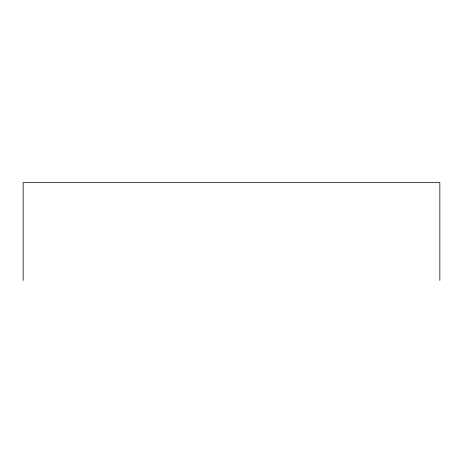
<?xml version="1.0" encoding="UTF-8"?>
<svg xmlns="http://www.w3.org/2000/svg" width="463" height="463" viewBox="0 0 463 463"><rect width="100%" height="100%" fill="white"/><g stroke="black" fill="none" stroke-linecap="round" stroke-linejoin="round"><path stroke-width="0.69" d="M439.85 280.474L439.85 182.526L23.15 182.526L23.15 280.474"/></g></svg>
